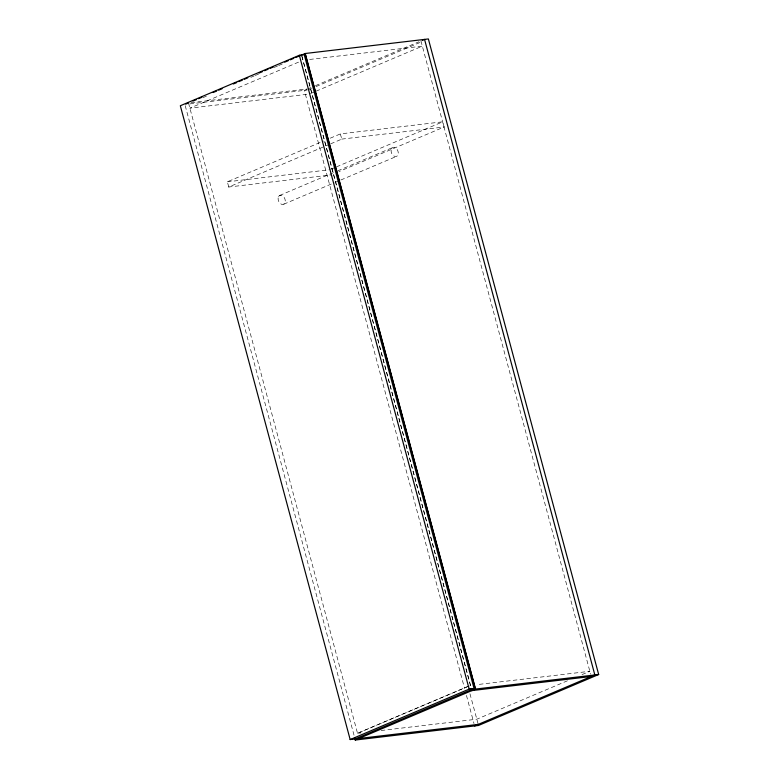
<?xml version="1.0" encoding="UTF-8"?>
<svg xmlns="http://www.w3.org/2000/svg" width="779" height="779" viewBox="0 0 779 779"><rect width="100%" height="100%" fill="white"/><g stroke="black" fill="none" stroke-linecap="round" stroke-linejoin="round"><path stroke-width="0.58" stroke-dasharray="3.9 2.92" d="M203.017 97.618L206.347 96.206M250.838 77.345L254.178 75.923M255.288 75.456L258.628 74.044M274.198 67.442L277.538 66.02M278.648 65.553L284.208 63.196M298.552 62.135L189.891 108.164L309.331 94.045M307.043 89.234L304.336 90.374L464.557 688.334M307.676 88.962L311.016 87.55M315.466 85.661L418.985 41.764M309.273 89.458L311.503 88.514M315.953 86.625L421.702 41.784M310.451 93.577L314.93 91.679M316.05 91.201L422.335 46.136L309.049 59.525M228.822 187.018L227.302 181.828L323.519 141.028M330.238 138.185L340.433 133.9M329.517 144.319L228.695 187.028L331.133 174.924M330.637 143.842L341.825 139.1L340.306 133.91L442.745 121.806L444.137 127.006L338.972 171.604M330.861 169.247L335.34 167.349M336.46 166.872L442.745 121.806M279.603 195.48L336.664 171.283M337.784 170.815L392.606 147.562M283.76 204.205L334.103 182.851M335.223 182.383L339.702 180.485M340.822 180.007L396.764 156.287M469.289 685.88L357.405 733.321L361.144 732.873M357.532 733.302L469.416 685.861M567.472 680.768L476.845 719.202L380.425 730.595M582.01 674.604L589.849 671.284L476.553 684.673M191.04 102.672L306.741 88.991M189.842 103.909L307.208 90.043M341.699 139.11L444.137 127.006M227.302 181.828L329.741 169.725M420.942 40.927L590.609 674.137M301.911 56.078L471.091 687.467M301.785 56.088L470.964 687.487M469.961 693.758L478.238 724.402M466.446 695.384L474.002 723.584M188.499 102.964L357.668 733.808M185.207 105.671L354.416 736.642M278.122 197.876A4.84 3.35 67 0 0 282.923 204.468A4.84 3.35 67 0 0 284.004 197.184A4.84 3.35 67 0 0 278.122 197.876M391.116 149.967A4.84 3.35 67 0 0 395.927 156.55A4.84 3.35 67 0 0 397.008 149.266A4.84 3.35 67 0 0 391.116 149.967"/><path stroke-width="1.17" d="M299.34 55.28L180.329 105.749L350.161 739.563L355.049 738.989L474.06 688.519L304.229 54.705L299.34 55.28L469.172 689.103L474.06 688.519M185.792 104.113L188.499 102.964M192.978 101.075L196.454 99.634M198.567 98.699L201.927 97.278M213.115 92.535L216.601 91.094M218.704 90.16L222.064 88.738M233.379 83.976L236.738 82.555M238.851 81.62L242.327 80.179M244.44 79.244L247.8 77.822M259.115 73.06L262.474 71.639M264.578 70.704L268.064 69.273M270.177 68.338L273.526 66.916M284.715 62.164L288.201 60.733M290.314 59.798L293.8 58.357M295.903 57.422L305.232 53.508L475.531 689.055L355.185 740.05L478.452 725.483L598.671 674.507L428.372 38.95L305.105 53.517L475.404 689.074L598.671 674.507M422.325 40.342L424.555 39.398L594.844 674.955L474.635 725.931M350.161 739.563L469.172 689.103M591.242 676.484L471.801 690.603L471.237 688.519M358.798 738.521L478.238 724.402M471.363 688.509L471.928 690.593M354.688 737.684L355.312 740.031"/></g></svg>
